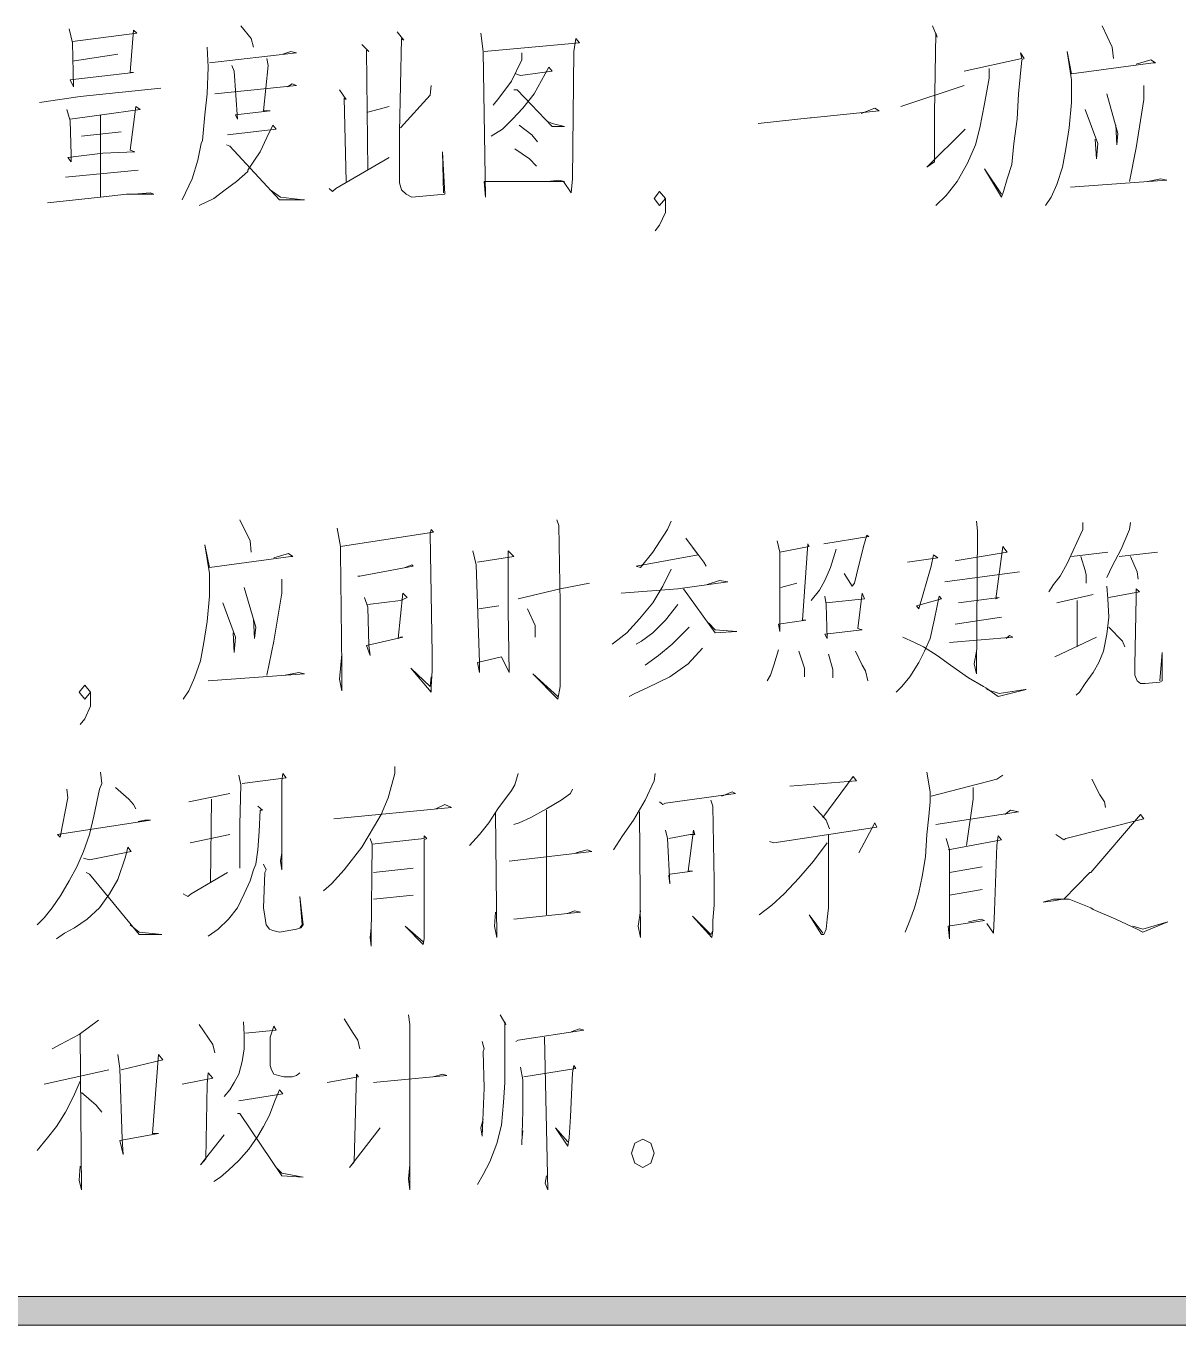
# Model space of a CAD drawing. Header units: millimetres. Extents: x 0 to 829, y 0 to 586.
# Drawn here: x 787.36 to 804.38, y 417.47 to 436.67 of the extents above; entities that cross this region are included whole.
import ezdxf

# ---------------------------------------------------------------- set-up
doc = ezdxf.new("R2010")
doc.units = ezdxf.units.MM

msp = doc.modelspace()

# ---------------------------------------------------------------- hatches: boundary and pattern name
h = msp.add_hatch(color=0)
h.dxf.hatch_style = 2
h.paths.add_polyline_path([(769.958667, 417.466639), (769.958667, 417.889972), (819.294639, 417.889972), (819.294639, 417.466639)])

# ---------------------------------------------------------------- linework, layer by layer
at = {"color": 0, "lineweight": 0}
for points in [[(787.996194, 436.629528), (788.045583, 436.421389), (788.063222, 435.772278), (788.010306, 435.878111), (788.948694, 435.983944), (788.899306, 435.983944), (788.948694, 436.608361), (788.998083, 436.566028), (788.045583, 436.442556)], [(790.536194, 436.671861), (790.687889, 436.484889), (790.719639, 436.357889)], [(792.843361, 436.587194), (792.945667, 436.463722), (792.910389, 436.484889), (792.878639, 435.105528), (792.878639, 434.519917), (792.878639, 434.350583), (792.910389, 434.248278), (792.977417, 434.184778), (793.062083, 434.142444), (793.548917, 434.184778), (793.513639, 434.812722), (793.531278, 434.205944)], [(794.081611, 436.566028), (794.116889, 436.294389), (794.148639, 434.142444), (794.131, 434.37175), (795.319861, 434.37175), (795.235194, 434.392917), (795.069389, 434.37175)], [(800.756167, 436.671861), (800.823194, 436.506056), (800.805556, 436.566028), (800.787917, 435.377167), (800.787917, 434.664556), (800.6715, 434.583417), (801.239472, 435.147861)], [(803.264417, 436.671861), (803.412583, 436.357889), (803.430222, 436.192083)], [(790.03525, 436.357889), (790.052889, 436.065083), (790.03525, 435.669972), (790.0035, 435.356), (789.968222, 434.978528), (789.950583, 434.936194), (789.901194, 434.685722), (789.816528, 434.414083), (789.71775, 434.205944), (789.668361, 434.100111)], [(792.324778, 436.400222), (792.427083, 436.294389), (792.391806, 436.315556), (792.409444, 434.541083)], [(794.131, 436.294389), (795.538583, 436.421389), (795.485667, 436.484889), (795.453917, 436.294389), (795.436278, 434.414083), (795.418639, 434.205944), (795.302222, 434.37175)], [(788.045583, 436.14975), (788.715861, 436.255583)], [(790.070528, 436.128583), (791.358167, 436.27675), (791.2735, 436.294389), (791.157083, 436.255583)], [(790.402139, 436.08625), (790.437417, 436.001583), (790.486806, 435.2925), (790.455056, 435.356), (790.970111, 435.4195), (790.871333, 435.4195), (790.938361, 436.08625), (790.920722, 436.192083)], [(794.684861, 436.27675), (794.684861, 436.170917), (794.533167, 435.856944), (794.349722, 435.606472), (794.265056, 435.500639)], [(801.221833, 436.001583), (802.075556, 436.192083), (802.057917, 436.27675), (802.110833, 436.192083), (802.075556, 436.170917), (802.026167, 435.669972), (802.008528, 435.2925), (801.959139, 434.936194), (801.927389, 434.622222), (801.860361, 434.414083), (801.807444, 434.227111), (801.775694, 434.142444), (801.525222, 434.56225), (801.775694, 434.184778)], [(803.765361, 436.107417), (803.984083, 436.170917), (804.051111, 436.128583), (804.015833, 436.128583), (802.812861, 435.962778), (802.745833, 436.294389), (802.812861, 435.878111), (802.812861, 435.542972), (802.777583, 435.1655), (802.728194, 434.855056), (802.678806, 434.583417), (802.594139, 434.329417), (802.509472, 434.142444), (802.428333, 434.018972)], [(794.600194, 435.962778), (794.667222, 435.941611), (795.136417, 436.001583), (795.087028, 436.065083), (794.868306, 435.669972), (794.7025, 435.458306), (794.550806, 435.2925), (794.399111, 435.147861), (794.233306, 435.042028)], [(801.59225, 436.043917), (801.59225, 435.899278), (801.525222, 435.521806), (801.458194, 435.1655), (801.391167, 434.915028), (801.27475, 434.643389), (801.123056, 434.37175), (800.95725, 434.163611), (800.805556, 434.018972)], [(790.151667, 435.669972), (791.358167, 435.793444), (791.291139, 435.814611), (791.224111, 435.772278)], [(793.347833, 435.793444), (793.330194, 435.648806), (792.896278, 435.1655)], [(800.286972, 435.479472), (801.221833, 435.793444)], [(803.881778, 435.793444), (803.881778, 435.585306), (803.765361, 434.872694), (803.666583, 434.37175)], [(787.55875, 435.542972), (788.162, 435.627639), (789.350861, 435.751111)], [(791.993167, 435.729944), (792.091944, 435.585306), (792.060194, 435.606472), (792.091944, 434.37175)], [(794.568444, 435.729944), (794.617833, 435.729944), (795.136417, 435.186667), (795.319861, 435.186667), (795.136417, 435.229), (795.05175, 435.271333)], [(803.331444, 435.669972), (803.49725, 435.084361), (803.479611, 434.915028), (803.4655, 435.207833)], [(787.960917, 435.437139), (788.010306, 435.271333), (788.027944, 434.770389), (788.027944, 434.664556), (787.978556, 434.728056), (788.497139, 434.791556), (788.966333, 434.812722), (788.899306, 434.833889), (788.980444, 435.479472), (789.047472, 435.437139), (788.4795, 435.356), (788.010306, 435.2925)], [(792.726944, 435.479472), (792.409444, 435.398333)], [(798.180889, 435.229), (798.949944, 435.313667), (798.964056, 435.313667), (799.969472, 435.4195), (799.902444, 435.458306), (799.701361, 435.377167)], [(803.013944, 435.437139), (803.197389, 434.936194), (803.17975, 434.706889), (803.162111, 434.999694)], [(788.461861, 435.356), (788.461861, 434.142444)], [(790.335111, 435.063194), (791.054778, 435.147861), (791.005389, 435.207833), (790.920722, 435.020861), (790.821944, 434.812722), (790.737278, 434.685722), (790.6385, 434.541083), (790.6385, 434.519917), (790.469167, 434.37175), (790.303361, 434.248278), (790.134028, 434.121278), (789.918833, 434.018972)], [(794.649583, 435.207833), (794.836556, 435.063194), (794.917694, 434.957361)], [(788.179639, 435.042028), (788.76525, 435.105528)], [(790.321, 434.915028), (790.370389, 434.893861), (791.104167, 434.100111), (791.474583, 434.100111), (791.456944, 434.100111), (791.121806, 434.142444), (790.970111, 434.248278)], [(794.582556, 434.855056), (794.801278, 434.706889), (794.903583, 434.601056)], [(791.841472, 434.269444), (791.890861, 434.227111), (791.94025, 434.269444), (792.726944, 434.728056)], [(787.943278, 434.43525), (789.015722, 434.541083)], [(802.795222, 434.290611), (804.216917, 434.392917), (804.13225, 434.414083), (803.931167, 434.37175)], [(787.678694, 434.057778), (788.461861, 434.142444), (788.846389, 434.184778), (789.248556, 434.184778), (789.199167, 434.205944), (788.948694, 434.184778)], [(796.656889, 433.6415), (796.723917, 433.726167), (796.808583, 433.913139), (796.808583, 434.121278), (796.723917, 434.227111), (796.642778, 434.121278), (796.723917, 434.018972), (796.808583, 434.121278)], [(790.518556, 429.372889), (790.67025, 429.058917), (790.687889, 428.893111)], [(791.957889, 429.249417), (792.007278, 428.977778), (792.007278, 428.893111), (792.024917, 427.199778), (792.024917, 426.843472), (791.993167, 427.012806), (792.024917, 427.38675)], [(795.203444, 429.372889), (795.235194, 429.288222), (795.252833, 428.141694), (795.252833, 427.429083), (795.252833, 426.906972), (795.221083, 426.72), (794.850667, 427.093944), (795.221083, 426.758806)], [(796.89325, 429.351722), (796.840333, 429.22825), (796.625139, 428.893111), (796.441694, 428.663806), (796.374667, 428.684972), (797.291889, 428.850778), (797.108444, 429.10125), (797.376556, 428.744944), (797.411833, 428.684972)], [(801.408806, 429.351722), (801.422917, 429.207083), (801.408806, 427.093944), (801.373528, 427.242111), (801.408806, 427.429083)], [(802.978667, 429.330556), (802.978667, 429.22825), (802.745833, 428.727306), (802.643528, 428.536806), (802.54475, 428.413333), (802.477722, 428.3075)], [(803.680694, 429.330556), (803.666583, 429.22825), (803.546639, 428.935444), (803.412583, 428.684972), (803.331444, 428.515639)], [(792.007278, 428.977778), (793.379583, 429.185917), (793.347833, 429.22825), (793.330194, 429.16475), (793.361944, 427.38675), (793.361944, 427.32325), (793.361944, 427.136278), (793.347833, 426.906972), (793.347833, 426.822306), (793.044444, 427.178611), (793.330194, 426.906972), (793.347833, 427.051611)], [(798.463111, 429.058917), (798.498389, 428.893111), (798.498389, 428.286333), (798.498389, 427.721889), (798.48075, 427.827722), (798.882917, 427.887694), (798.833528, 427.887694), (798.914667, 429.016583), (798.932306, 428.977778), (798.498389, 428.893111)], [(799.151028, 429.016583), (799.817778, 429.122417), (799.786028, 429.143583), (799.736639, 428.977778), (799.634333, 428.557972), (799.602583, 428.4345), (799.567306, 428.392167), (799.450889, 428.579139)], [(791.023028, 428.808444), (791.238222, 428.871944), (791.30525, 428.829611), (791.2735, 428.829611), (790.070528, 428.663806), (790.0035, 428.998944), (790.070528, 428.579139), (790.070528, 428.244), (790.03525, 427.870056), (789.985861, 427.556083), (789.936472, 427.284444), (789.851806, 427.033972), (789.767139, 426.843472), (789.682472, 426.72)], [(793.965194, 428.914278), (794.014583, 428.706139), (794.063972, 427.263278), (794.063972, 427.115111), (794.032222, 427.263278), (794.385, 427.344417), (794.501417, 427.115111), (794.483778, 428.035861), (794.483778, 428.914278), (794.568444, 428.829611), (794.032222, 428.744944)], [(799.334472, 428.935444), (799.249806, 428.663806), (799.165139, 428.473306), (799.084, 428.328667), (798.964056, 428.1805)], [(801.091306, 428.766111), (801.860361, 428.893111), (801.793333, 428.977778), (801.691028, 428.201667), (801.740417, 428.222833), (801.140694, 428.141694)], [(802.812861, 428.829611), (803.345556, 428.893111)], [(803.514889, 428.829611), (804.082861, 428.893111)], [(792.261278, 428.536806), (792.293028, 428.536806), (793.079722, 428.684972), (793.062083, 428.706139), (792.963306, 428.663806)], [(800.38575, 428.744944), (800.837306, 428.808444), (800.770278, 428.850778), (800.738528, 428.684972), (800.555083, 428.057028), (800.519806, 428.099361), (800.890222, 428.201667), (800.854944, 428.244), (800.787917, 427.908861), (800.720889, 427.616056), (800.63975, 427.429083), (800.555083, 427.263278), (800.421028, 427.051611), (800.304611, 426.906972), (800.219944, 426.822306)], [(802.946917, 428.829611), (803.013944, 428.621472), (803.028056, 428.557972), (803.028056, 428.4345)], [(803.680694, 428.829611), (803.783, 428.600306), (803.797111, 428.494472)], [(791.139444, 428.494472), (791.139444, 428.286333), (791.023028, 427.57725), (790.920722, 427.072778)], [(796.89325, 428.642639), (796.773306, 428.392167), (796.625139, 428.141694), (796.424056, 427.908861), (796.240611, 427.700722), (796.106556, 427.598417), (796.021889, 427.534917)], [(796.155944, 428.286333), (796.992028, 428.349833), (797.729333, 428.452139), (797.609389, 428.473306), (797.425944, 428.413333)], [(800.939611, 428.452139), (802.043806, 428.600306)], [(790.585583, 428.371), (790.754917, 427.785389), (790.737278, 427.616056), (790.719639, 427.908861)], [(792.360056, 428.222833), (792.409444, 428.078194), (792.427083, 427.51375), (792.444722, 427.365583), (792.391806, 427.51375), (792.928028, 427.637222), (792.896278, 427.637222), (792.861, 427.616056), (792.928028, 428.286333), (792.995056, 428.222833), (792.896278, 428.1805), (792.409444, 428.120528)], [(794.635472, 428.201667), (795.252833, 428.349833), (795.68675, 428.4345)], [(797.076694, 428.349833), (797.545889, 427.700722), (797.863389, 427.721889), (797.545889, 427.743056), (797.443583, 427.848889)], [(798.5125, 428.371), (798.748861, 428.4345)], [(799.165139, 428.244), (799.182778, 428.120528), (799.200417, 427.616056), (799.165139, 427.679556), (799.719, 427.743056), (799.651972, 427.764222), (799.719, 428.286333), (799.75075, 428.201667), (799.182778, 428.141694)], [(803.331444, 428.392167), (803.345556, 428.201667), (803.363194, 427.930028), (803.331444, 427.679556), (803.282056, 427.429083), (803.215028, 427.263278), (803.130361, 427.115111), (803.013944, 426.949306), (802.929278, 426.822306), (802.879889, 426.779972)], [(803.363194, 428.222833), (803.81475, 428.3075), (803.765361, 428.349833), (803.765361, 428.222833), (803.747722, 427.220944), (803.747722, 427.072778), (803.783, 426.991639), (803.832389, 426.949306), (803.899417, 426.949306), (804.118139, 426.970472), (804.149889, 426.991639), (804.149889, 427.407917), (804.118139, 426.991639)], [(790.268083, 428.141694), (790.455056, 427.637222), (790.437417, 427.407917), (790.419778, 427.700722)], [(794.049861, 428.057028), (794.349722, 428.099361)], [(796.992028, 428.120528), (796.808583, 427.887694), (796.625139, 427.700722), (796.455806, 427.57725), (796.374667, 427.534917)], [(802.594139, 428.141694), (803.130361, 428.265167)], [(802.894, 428.1805), (802.894, 427.492583)], [(794.769528, 428.057028), (794.885944, 427.806556), (794.885944, 427.637222)], [(801.091306, 427.827722), (801.775694, 427.930028)], [(797.157833, 427.785389), (796.907361, 427.534917), (796.706278, 427.365583), (796.508722, 427.220944)], [(803.363194, 427.785389), (803.564278, 427.57725), (803.599556, 427.492583)], [(800.318722, 427.637222), (800.488056, 427.556083), (800.622111, 427.492583), (800.823194, 427.365583), (801.024278, 427.220944), (801.288861, 427.033972), (801.507583, 426.906972), (801.542861, 426.885806), (801.726306, 426.758806), (802.142583, 426.864639), (802.124944, 426.864639), (801.740417, 426.801139), (801.556972, 426.864639)], [(801.006639, 427.556083), (801.9415, 427.637222), (801.892111, 427.658389), (801.842722, 427.616056)], [(802.562389, 427.344417), (803.17975, 427.637222)], [(797.358917, 427.471417), (797.143722, 427.242111), (796.875611, 427.051611), (796.540472, 426.885806), (796.357028, 426.801139), (796.272361, 426.758806)], [(798.48075, 427.45025), (798.413722, 427.220944), (798.364333, 427.072778), (798.314944, 426.991639)], [(798.780611, 427.429083), (798.865278, 427.178611), (798.865278, 427.051611)], [(799.218056, 427.38675), (799.285083, 427.157444), (799.285083, 427.033972)], [(799.616694, 427.429083), (799.719, 427.220944), (799.768389, 427.136278), (799.800139, 426.991639)], [(790.052889, 426.991639), (791.474583, 427.093944), (791.389917, 427.115111), (791.188833, 427.072778)], [(788.162, 426.342528), (788.229028, 426.427194), (788.313694, 426.614167), (788.313694, 426.822306), (788.229028, 426.928139), (788.144361, 426.822306), (788.229028, 426.72), (788.313694, 426.822306)], [(788.461861, 425.6405), (788.4795, 425.474694), (788.44775, 425.390028), (788.363083, 424.991389), (788.296056, 424.71975), (788.211389, 424.469278), (788.112611, 424.239972), (787.996194, 424.031833), (787.87625, 423.823694), (787.745722, 423.633194), (787.625778, 423.488556), (787.527, 423.382722)], [(790.504444, 425.598167), (790.536194, 425.453528), (790.518556, 424.867917), (790.518556, 424.218806), (790.518556, 424.324639), (790.518556, 424.490444)], [(790.553833, 425.474694), (791.206472, 425.555833), (791.157083, 425.619333), (791.139444, 425.5135), (791.139444, 424.469278), (791.139444, 424.197639), (791.121806, 424.324639), (791.139444, 424.448111)], [(792.811611, 425.725167), (792.811611, 425.619333), (792.712833, 425.263028), (792.610528, 425.012556), (792.51175, 424.84675), (792.324778, 424.532778), (792.060194, 424.197639), (791.873222, 423.9895), (791.756806, 423.883667)], [(794.635472, 425.619333), (794.582556, 425.453528), (794.533167, 425.368861), (794.332083, 425.097222), (794.198028, 424.889083), (794.063972, 424.71975), (793.915806, 424.553944)], [(796.656889, 425.619333), (796.642778, 425.5135), (796.508722, 425.224222), (796.339389, 424.931417), (796.173583, 424.698583), (796.039528, 424.490444)], [(800.6715, 425.6405), (800.720889, 425.347694), (800.720889, 425.203056), (800.70325, 424.991389), (800.6715, 424.71975), (800.653861, 424.388139), (800.604472, 424.095333), (800.555083, 423.8625), (800.488056, 423.633194), (800.421028, 423.446222), (800.354, 423.276889)], [(801.793333, 425.598167), (801.708667, 425.534667), (800.738528, 425.284194)], [(788.680583, 425.411194), (788.881667, 425.241861), (788.948694, 425.160722), (788.980444, 425.097222)], [(798.646556, 425.432361), (799.634333, 425.5135), (799.584944, 425.577), (799.133389, 424.970222)], [(801.355889, 425.411194), (801.355889, 425.241861), (801.257111, 424.553944)], [(803.112722, 425.534667), (803.229139, 425.305361), (803.296167, 425.203056), (803.313806, 425.118389)], [(787.960917, 425.390028), (787.978556, 425.263028), (787.862139, 424.677417), (787.826861, 424.71975), (789.199167, 424.931417), (789.1145, 424.931417), (789.015722, 424.91025)], [(790.370389, 425.326528), (789.767139, 425.203056)], [(790.102278, 425.241861), (790.084639, 424.010667)], [(795.436278, 425.390028), (795.404528, 425.326528), (795.270472, 425.224222), (795.05175, 425.097222), (794.818917, 424.970222), (794.649583, 424.889083), (794.568444, 424.867917)], [(796.723917, 425.203056), (796.773306, 425.160722), (796.808583, 425.181889), (797.84575, 425.326528), (797.796361, 425.347694), (797.644667, 425.284194)], [(797.478861, 425.224222), (797.510611, 425.139556), (797.52825, 424.031833), (797.52825, 423.675528), (797.510611, 423.446222), (797.510611, 423.298056), (797.492972, 423.19575), (797.21075, 423.509722), (797.478861, 423.238083), (797.510611, 423.298056)], [(790.786667, 425.139556), (790.853694, 425.076056), (790.821944, 425.076056), (790.804306, 424.762083), (790.786667, 424.490444), (790.754917, 424.282306), (790.719639, 424.197639), (790.67025, 424.031833), (790.585583, 423.841333), (790.486806, 423.633194), (790.35275, 423.467389), (790.201056, 423.319222), (790.052889, 423.216917)], [(791.9085, 424.949056), (793.647694, 425.118389), (793.548917, 425.160722)], [(793.548917, 425.160722), (793.414861, 425.097222)], [(794.300333, 425.033722), (794.317972, 423.19575), (794.282694, 423.361556), (794.300333, 423.569694)], [(795.05175, 425.076056), (795.05175, 423.530889)], [(796.424056, 425.054889), (796.441694, 423.19575), (796.406417, 423.361556), (796.441694, 423.590861)], [(798.999333, 425.139556), (799.151028, 424.970222), (799.182778, 424.931417), (799.232167, 424.804417)], [(800.805556, 424.867917), (802.026167, 425.054889), (801.90975, 425.076056), (801.825083, 425.012556)], [(802.5765, 424.71975), (802.696444, 424.638611), (802.728194, 424.659778), (803.881778, 424.949056), (803.832389, 425.012556), (803.095083, 424.155306), (803.080972, 424.155306), (802.696444, 423.760194), (802.54475, 423.760194), (802.393056, 423.717861), (802.54475, 423.739028), (802.678806, 423.760194), (802.777583, 423.760194), (803.095083, 423.633194), (803.130361, 423.612028), (803.4655, 423.467389), (803.783, 423.319222), (803.864139, 423.276889), (804.234556, 423.425056), (803.864139, 423.319222), (803.715972, 423.361556)], [(798.346694, 424.617444), (798.413722, 424.596278), (799.934194, 424.825583), (799.902444, 424.889083), (799.669611, 424.448111)], [(789.784778, 424.596278), (790.370389, 424.71975)], [(792.444722, 424.659778), (792.476472, 424.575111), (792.458833, 423.19575), (792.458833, 423.06875), (792.444722, 423.19575), (792.458833, 423.340389)], [(792.476472, 424.575111), (793.245528, 424.659778), (793.245528, 424.698583), (793.280806, 424.659778), (793.245528, 424.638611), (793.245528, 423.174583), (793.227889, 423.089917), (792.963306, 423.361556), (793.227889, 423.13225)], [(796.808583, 424.78325), (796.840333, 424.659778), (796.875611, 423.9895), (796.857972, 424.112972), (796.875611, 424.134139), (797.21075, 424.176472), (797.143722, 424.176472), (797.224861, 424.78325), (797.2425, 424.71975), (797.175472, 424.71975), (796.857972, 424.659778)], [(799.218056, 424.71975), (799.218056, 423.633194), (799.200417, 423.467389), (799.182778, 423.319222), (799.151028, 423.238083), (799.11575, 423.238083), (798.932306, 423.530889), (799.133389, 423.25925)], [(800.95725, 424.659778), (801.006639, 424.490444), (801.006639, 423.174583), (800.989, 423.361556), (801.525222, 423.446222), (801.475833, 423.467389), (801.288861, 423.425056)], [(800.989, 424.490444), (801.775694, 424.638611), (801.726306, 424.698583), (801.708667, 424.553944), (801.673389, 423.590861), (801.659278, 423.25925), (801.556972, 423.403889)], [(788.211389, 424.366972), (788.296056, 424.345806), (788.913417, 424.469278), (788.864028, 424.532778), (788.832278, 424.388139), (788.715861, 424.053), (788.595917, 423.841333), (788.44775, 423.633194), (788.264306, 423.467389), (788.077333, 423.340389), (787.929167, 423.25925), (787.81275, 423.174583)], [(794.501417, 424.324639), (795.722028, 424.469278), (795.655, 424.490444), (795.485667, 424.448111)], [(799.200417, 424.596278), (798.999333, 424.324639), (798.780611, 424.074167), (798.565417, 423.841333), (798.381972, 423.675528), (798.195, 423.530889)], [(790.871333, 424.282306), (790.906611, 424.197639), (790.888972, 424.155306), (790.871333, 423.633194), (790.888972, 423.509722), (790.906611, 423.382722), (790.956, 423.319222), (791.005389, 423.298056), (791.104167, 423.276889), (791.358167, 423.319222), (791.421667, 423.340389), (791.456944, 423.382722), (791.407556, 423.802528), (791.439306, 423.382722), (791.407556, 423.340389)], [(788.246667, 424.155306), (788.296056, 424.134139), (789.033361, 423.238083), (789.364972, 423.238083), (789.033361, 423.276889), (788.899306, 423.382722)], [(789.682472, 423.841333), (789.7495, 423.802528), (789.802417, 423.841333), (790.335111, 424.155306)], [(793.079722, 424.218806), (792.494111, 424.155306)], [(801.006639, 424.155306), (801.489944, 424.239972)], [(801.489944, 423.904833), (801.006639, 423.823694)], [(792.494111, 423.760194), (793.079722, 423.823694)], [(794.568444, 423.467389), (795.552694, 423.569694), (795.471556, 423.590861), (795.355139, 423.548528)], [(788.430111, 421.971611), (788.144361, 421.759944), (787.862139, 421.615306), (787.745722, 421.551806)], [(790.571472, 421.950444), (790.585583, 421.759944), (790.585583, 421.551806), (790.553833, 421.364833), (790.504444, 421.174333), (790.437417, 421.050861), (790.370389, 420.945028), (790.285722, 420.842722)], [(792.060194, 421.992778), (792.19425, 421.781111), (792.261278, 421.678806), (792.293028, 421.551806)], [(793.012694, 422.05275), (793.030333, 421.908111), (793.030333, 419.463361), (793.012694, 419.629167), (793.030333, 419.837306)], [(794.367361, 422.05275), (794.452028, 421.908111), (794.434389, 421.950444), (794.434389, 421.509472), (794.434389, 421.488306), (794.434389, 421.050861), (794.41675, 420.758056), (794.385, 420.422917), (794.317972, 420.151278), (794.215667, 419.879639), (794.116889, 419.692667), (794.032222, 419.5445)], [(788.162, 421.759944), (788.179639, 419.463361), (788.144361, 419.608), (788.162, 419.816139)], [(789.918833, 421.908111), (790.119917, 421.615306), (790.151667, 421.488306)], [(790.603222, 421.781111), (791.054778, 421.823444), (791.023028, 421.886944), (790.970111, 421.721139), (790.970111, 421.572972), (790.970111, 421.4495), (790.970111, 421.301333), (790.98775, 421.237833), (791.023028, 421.174333), (791.090056, 421.156694), (791.171194, 421.135528), (791.291139, 421.135528), (791.358167, 421.156694), (791.407556, 421.1955)], [(794.600194, 421.657639), (794.635472, 421.678806), (795.605611, 421.823444), (795.538583, 421.844611), (795.418639, 421.802278)], [(794.09925, 421.657639), (794.131, 421.551806), (794.116889, 421.509472), (794.131, 420.966194), (794.09925, 420.257111), (794.081611, 420.380583), (794.116889, 420.507583)], [(795.02, 421.721139), (795.069389, 419.463361), (795.034111, 419.565667), (795.05175, 419.6715)], [(788.715861, 421.467139), (788.747611, 421.259), (788.779361, 420.214778), (788.797, 419.985472), (788.747611, 420.193611), (789.315583, 420.299444), (789.230917, 420.299444), (789.315583, 421.467139), (789.382611, 421.386), (788.76525, 421.237833)], [(788.581806, 421.237833), (787.625778, 421.029694)], [(789.668361, 421.029694), (790.119917, 421.114361), (790.052889, 421.1955), (790.03525, 421.029694), (790.017611, 419.921972), (789.936472, 419.837306), (790.285722, 420.278278)], [(791.809722, 421.050861), (792.275389, 421.135528), (792.243639, 421.174333), (792.208361, 419.879639), (792.141333, 419.794972), (792.592889, 420.380583)], [(792.494111, 421.050861), (793.580667, 421.156694), (793.513639, 421.174333), (793.379583, 421.135528)], [(794.667222, 421.280167), (794.7025, 421.093194), (794.7025, 420.631056), (794.684861, 420.130111), (794.684861, 420.193611), (794.7025, 420.33825)], [(794.716611, 421.135528), (795.485667, 421.259), (795.453917, 421.301333), (795.436278, 421.1955), (795.404528, 420.549917), (795.386889, 420.235944), (795.36925, 420.108944), (795.185806, 420.380583), (795.36925, 420.172444)], [(788.162, 421.072028), (788.063222, 420.842722), (787.943278, 420.613417), (787.81275, 420.40175), (787.678694, 420.235944), (787.527, 420.048972)], [(788.179639, 420.902694), (788.394833, 420.715722), (788.4795, 420.613417)], [(790.504444, 420.779222), (791.157083, 420.885056), (791.104167, 420.945028), (791.037139, 420.779222), (790.956, 420.571083), (790.871333, 420.40175), (790.786667, 420.257111), (790.652611, 420.066611), (790.504444, 419.900806), (790.35275, 419.756167), (790.236333, 419.650333), (790.134028, 419.586833)], [(790.486806, 420.59225), (790.518556, 420.59225), (791.139444, 419.6715), (791.456944, 419.650333), (791.139444, 419.713833), (791.054778, 419.794972)]]:
    msp.add_lwpolyline(points, dxfattribs=at)
for points in [[(796.642778, 420.006639), (796.593389, 420.154806), (796.473444, 420.214778), (796.357028, 420.154806), (796.307639, 420.006639), (796.357028, 419.858472), (796.473444, 419.794972), (796.593389, 419.858472)], [(769.958667, 417.466639), (769.958667, 417.889972), (819.294639, 417.889972), (819.294639, 417.466639)]]:
    msp.add_lwpolyline(points, close=True, dxfattribs=at)

doc.saveas('drawing.dxf')
